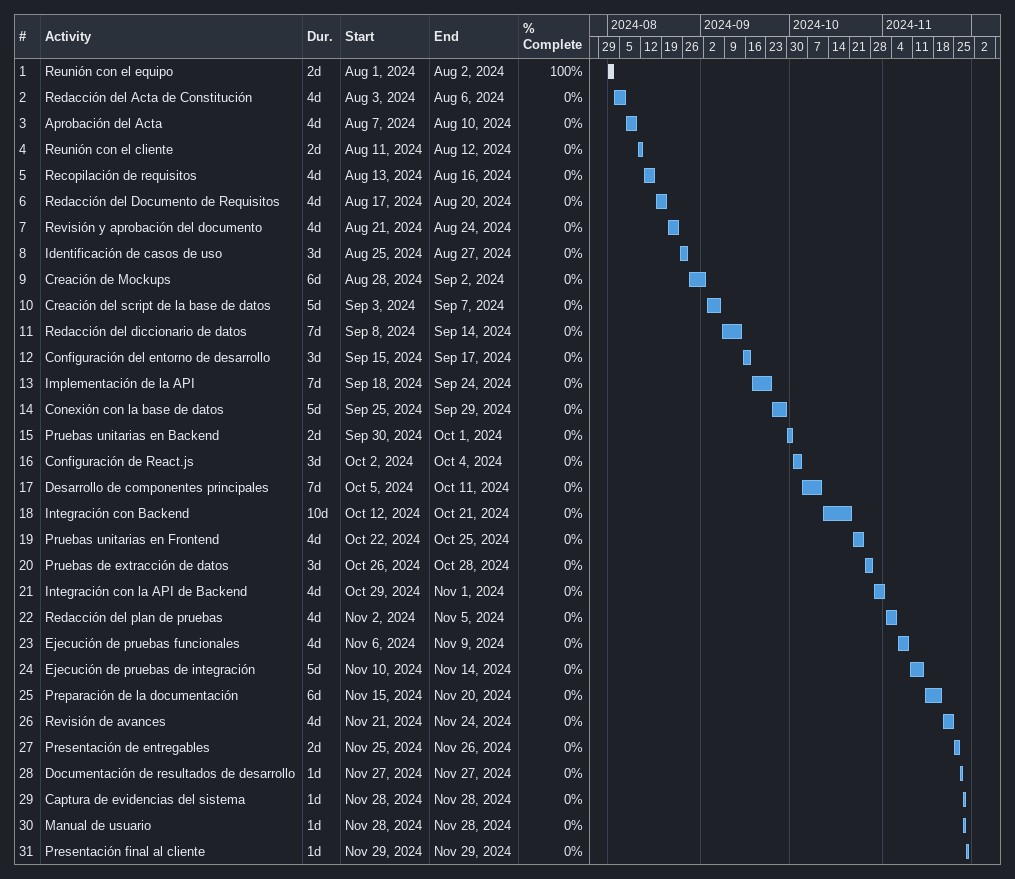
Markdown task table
| ID | Task | Duration | Start | Finish | % complete |
|---|---|---|---|---|---|
| 1 | Reunión con el equipo | 2d | 2024-08-01 | 2024-08-02 | 100 |
| 2 | Redacción del Acta de Constitución | 4d | 2024-08-03 | 2024-08-06 | 0 |
| 3 | Aprobación del Acta | 4d | 2024-08-07 | 2024-08-10 | 0 |
| 4 | Reunión con el cliente | 2d | 2024-08-11 | 2024-08-12 | 0 |
| 5 | Recopilación de requisitos | 4d | 2024-08-13 | 2024-08-16 | 0 |
| 6 | Redacción del Documento de Requisitos | 4d | 2024-08-17 | 2024-08-20 | 0 |
| 7 | Revisión y aprobación del documento | 4d | 2024-08-21 | 2024-08-24 | 0 |
| 8 | Identificación de casos de uso | 3d | 2024-08-25 | 2024-08-27 | 0 |
| 9 | Creación de Mockups | 6d | 2024-08-28 | 2024-09-02 | 0 |
| 10 | Creación del script de la base de datos | 5d | 2024-09-03 | 2024-09-07 | 0 |
| 11 | Redacción del diccionario de datos | 7d | 2024-09-08 | 2024-09-14 | 0 |
| 12 | Configuración del entorno de desarrollo | 3d | 2024-09-15 | 2024-09-17 | 0 |
| 13 | Implementación de la API | 7d | 2024-09-18 | 2024-09-24 | 0 |
| 14 | Conexión con la base de datos | 5d | 2024-09-25 | 2024-09-29 | 0 |
| 15 | Pruebas unitarias en Backend | 2d | 2024-09-30 | 2024-10-01 | 0 |
| 16 | Configuración de React.js | 3d | 2024-10-02 | 2024-10-04 | 0 |
| 17 | Desarrollo de componentes principales | 7d | 2024-10-05 | 2024-10-11 | 0 |
| 18 | Integración con Backend | 10d | 2024-10-12 | 2024-10-21 | 0 |
| 19 | Pruebas unitarias en Frontend | 4d | 2024-10-22 | 2024-10-25 | 0 |
| 20 | Pruebas de extracción de datos | 3d | 2024-10-26 | 2024-10-28 | 0 |
| 21 | Integración con la API de Backend | 4d | 2024-10-29 | 2024-11-01 | 0 |
| 22 | Redacción del plan de pruebas | 4d | 2024-11-02 | 2024-11-05 | 0 |
| 23 | Ejecución de pruebas funcionales | 4d | 2024-11-06 | 2024-11-09 | 0 |
| 24 | Ejecución de pruebas de integración | 5d | 2024-11-10 | 2024-11-14 | 0 |
| 25 | Preparación de la documentación | 6d | 2024-11-15 | 2024-11-20 | 0 |
| 26 | Revisión de avances | 4d | 2024-11-21 | 2024-11-24 | 0 |
| 27 | Presentación de entregables | 2d | 2024-11-25 | 2024-11-26 | 0 |
| 28 | Documentación de resultados de desarrollo | 1d | 2024-11-27 | 2024-11-27 | 0 |
| 29 | Captura de evidencias del sistema | 1d | 2024-11-28 | 2024-11-28 | 0 |
| 30 | Manual de usuario | 1d | 2024-11-28 | 2024-11-28 | 0 |
| 31 | Presentación final al cliente | 1d | 2024-11-29 | 2024-11-29 | 0 |
